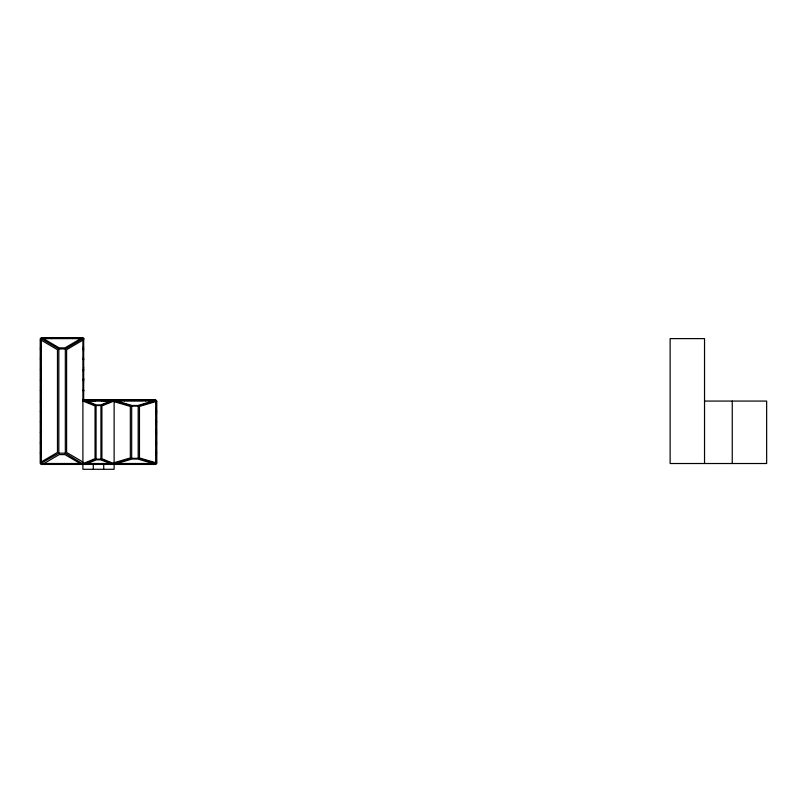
<?xml version="1.0" encoding="UTF-8"?>
<svg xmlns="http://www.w3.org/2000/svg" width="807" height="807" viewBox="0 0 807 807"><rect width="100%" height="100%" fill="white"/><g stroke="black" fill="none" stroke-linecap="round" stroke-linejoin="round"><path stroke-width="1.21" d="M41.349 338.254L41.561 338.799M41.53 463.49L41.339 464.075M42.549 463.531L42.832 464.328L42.731 463.712M49.237 463.531L49.298 464.075L49.308 463.551M50.205 463.712L49.963 464.408L49.409 463.995M50.508 463.531L50.569 464.075M51.083 464.277L51.688 463.531L51.749 464.075M52.959 463.531L52.778 464.075M53.948 464.217L54.099 463.531M59.647 463.531L59.708 464.075M59.768 463.571L60.061 464.408L60.545 464.106M60.727 464.075C61.241 463.833 62.28 464.731 63.117 463.864M61.13 463.601L61.261 463.985M63.37 463.531L63.783 464.408L64.328 463.843M82.768 339.364L82.718 337.921M71.006 463.843L70.502 464.257M71.329 463.531L71.742 464.408L72.216 463.944M73.387 463.712C73.427 465.609 72.045 462.774 72.317 464.217M72.771 463.622L72.822 464.257M73.78 463.531L73.498 464.217M74.648 463.813L74.194 464.408L73.851 463.551M74.859 464.075L74.92 463.531M83.484 401.563L82.97 400.494M84.533 399.909L84.16 400.645L84.342 400.141M84.251 400.484L84.755 399.939L85.35 400.645M80.458 463.531L80.74 464.328L81.356 464.106M80.73 463.622L81.033 464.277M81.446 464.217L81.8 463.551M82.818 464.075L82.97 463.157M91.04 400.645L91.302 400.04L91.231 400.847M93.39 400.484L93.773 400.111M91.332 463.702L91.827 463.591M92.139 463.531L92.714 464.428L93.209 463.551M93.017 463.813L92.381 463.904L92.987 463.702M93.279 463.904L94.046 464.408M93.743 464.408L93.451 463.571M101.258 400.645L101.843 399.939L102.368 400.645M94.863 463.622L95.448 463.823M95.549 463.843L95.529 464.156M102.529 400.645C101.995 399.283 102.378 401.341 102.862 400.111M102.731 400.524L103.225 400.383M103.911 400.524L104.577 400.665M105.001 400.464L105.727 399.959L105.969 400.645M105.969 400.373L105.192 400.585L105.757 400.262M101.279 463.531L101.44 463.702M103.508 463.843L103.114 464.277M102.862 464.257L103.73 463.531L103.71 469.291M111.669 400.645L113.525 399.939L114.1 400.665M105.878 463.813L105.414 463.894M113.162 400.534L113.394 400.04M113.817 401.462L114.846 400.04M114.191 400.645L114.453 400.111M115.391 400.645L115.683 400.03M111.739 464.075L111.689 463.531M113.858 463.904L113.373 464.207L113.837 463.511M114.412 464.328L114.12 463.511L131.682 458.336L138.189 458.336L156.306 463.44M115.129 464.217L115.209 463.551L115.683 464.328M122.291 400.645L122.664 399.939L123.037 400.645M116.49 464.075L116.551 463.531M123.34 400.645L123.935 399.939L124.399 400.645M126.013 400.645L126.205 400.262M122.089 463.531L122.371 464.328M122.361 463.622L122.513 464.408L122.987 464.106M123.078 464.217C122.926 463.894 125.156 464.156 124.53 464.428M125.811 463.531L125.539 464.217M132.61 400.645L132.923 399.959L133.397 400.423M133.972 400.645C133.811 398.971 135.637 401.23 134.598 400.111M136.333 400.645L137.119 400.252M133.458 463.591L133.074 464.428L132.499 463.531M135.233 464.328L134.91 463.531L134.638 464.328M142.889 400.645L143.202 400.464M136.413 463.591L136.797 464.428L137.18 463.591M146.38 400.504L144.746 399.939L144.362 400.524M145.472 400.645L145.674 400.111M142.91 463.531L143.323 464.408L143.838 463.833M143.989 464.075L144.05 463.531M144.181 463.531L144.594 464.408L145.149 463.995M144.362 463.591L144.493 464.257M146.45 463.712L147.207 464.428L147.51 463.622M153.3 400.645L154.006 400.111M153.572 400.645L153.623 400.111M146.894 463.622L146.834 464.156M154.833 400.252L154.641 400.292M155.559 400.645L155.761 401.17M155.67 401.008L155.67 400.292M153.32 463.531L153.37 464.075M153.501 463.591L153.734 464.408L154.157 463.904M154.591 463.531L154.177 464.328M154.853 463.622L155.307 464.408L154.833 463.944M41.389 339.374L40.703 338.698L40.703 339.727M40.784 347.565L40.441 346.869L40.733 347.323M40.673 359.7L40.733 360.184M40.582 361.294L40.521 361.556M40.582 440.834L40.743 441.106M83.454 339.717L83.716 338.92L82.748 338.567M83.454 351.358L83.535 350.48M83.454 358.015L83.484 357.188M83.787 368.032L83.535 367.518M83.484 370.645L83.635 370.07M83.787 379.673L83.454 379.008M83.484 382.286L83.635 381.701M83.04 400.998L83.484 399.939L83.867 400.726M156.387 401.543L156.346 401.775M156.397 403.086L156.134 402.441M156.134 411.61L156.427 411.883M156.346 413.487L156.134 412.589M156.639 413.315L156.134 412.891M156.134 422.606L156.134 422.061M156.417 422.434L156.094 422.777M156.487 431.331L156.134 431.866M156.134 441.036L156.457 440.34M156.265 444.758L156.346 444.163M156.639 444.647L156.134 444.223M155.418 462.804L155.438 464.055M156.134 462.653L156.659 462.925L156.134 463.198M42.367 464.075L42.428 463.531M50.115 463.813L49.812 464.338M50.316 464.075L50.377 463.531M61.857 464.156L61.937 463.571M84.392 400.534C84.785 400.615 85.038 399.879 84.967 400.847M91.171 400.464L91.443 399.939L92.008 400.464M91.695 400.111C92.159 400.05 93.309 400.544 93.602 399.909M92.21 400.686L92.452 400.111M92.321 400.726L92.714 400.09L93.098 400.726M71.066 463.864L70.723 464.146M93.451 400.706L93.743 399.959L94.459 400.665L95.024 400.04M94.429 400.665L94.308 400.141M73.528 464.025L73.841 464.075M101.44 400.665L101.591 400.111L101.642 400.847M101.621 400.726L102.237 400.373M103.73 400.665L104.012 399.909M82.203 464.176L82.687 463.591M84.866 463.702L84.604 464.408L85.159 463.995M85.27 464.075L85.33 463.531M112.395 400.04L113.01 400.292M113.02 400.686L113.262 400.111M113.141 400.726L113.525 400.02L113.898 401.291M91.373 463.995L91.877 463.702M91.948 464.075L91.332 464.176M92.109 463.874L92.452 464.257M115.673 400.554L115.976 399.939L116.571 400.645M124.611 400.484L125.115 399.939L125.388 400.464M103.689 463.702L103.407 464.459M125.932 400.333L126.094 400.03M105.979 463.702L105.273 464.328M105.989 464.217L106.07 463.551M106.08 464.075L106.141 463.531M132.772 400.554L133.074 400.02L133.377 400.554M133.891 400.333L134.043 400.03M112.395 464.318L112.556 463.622M114.029 463.672L113.787 464.257M126.679 464.328L126.83 463.571M126.901 464.075L126.961 463.531M133.579 464.075L133.77 463.531L133.831 464.075M135.647 464.257L135.828 463.622M145.058 463.813L144.473 463.904M147.499 464.328L147.651 463.571M147.711 464.075L147.772 463.531M156.134 430.585L156.134 430.04M156.427 430.545L156.175 429.99M156.366 443.416L156.134 442.942M156.336 452.666L156.397 452.112L156.568 452.777M156.366 455.138L156.134 454.664M40.733 349.774L40.441 349.32M40.582 359.801L40.754 360.477M40.733 369.102L40.784 368.849M40.733 370.282L40.703 369.929M40.643 380.642L40.622 381.207M40.733 381.953L40.622 382.478M40.703 390.739L40.703 391.758M40.521 401.402L40.582 401.886M40.784 411.671L40.743 412.327M40.703 421.96L40.703 422.989M40.521 431.442L40.784 432.098M40.521 444.304L40.582 444.788M40.521 450.982L40.784 451.648M40.733 461.493L40.622 462.018M40.693 462.845L41.288 463.248M82.728 339.132L83.575 338.98M83.514 347.333L83.454 346.627M83.514 349.784L83.484 349.26M83.575 378.483L83.484 377.928M83.514 391.264L83.454 390.558M42.277 464.217L42.297 463.571M43.538 464.217L43.699 463.531M52.677 464.217L52.768 463.551M53.877 463.954L53.383 464.408L52.828 463.531M94.732 400.665L94.933 399.909L95.751 400.645M102.61 400.494L103.276 399.959L103.689 400.665M102.852 400.534L103.114 400.02M63.087 464.217L63.239 463.531M64.358 464.217L64.51 463.531M105.142 400.665L105.576 400.09M71.046 464.217L71.198 463.531M113.666 401.452L113.797 401.039M84.927 463.904L84.755 464.338M135.253 400.464L135.677 399.959L134.93 400.645M95.579 464.217L95.73 463.531M103.437 463.743L103.235 464.257M146.753 400.333L147.701 400.484M156.659 401.442L155.59 400.928L156.487 401.18M116.4 464.217L116.369 463.591M122.936 463.904L122.392 463.904M125.388 463.904L124.964 464.408L124.51 463.531M126.659 463.904L126.235 464.408L125.791 463.712M134.345 464.196L134.729 463.843L134.012 464.106M135.848 463.944L135.526 464.428L135.253 463.904M135.939 464.217L135.969 463.571M155.559 463.995L155.953 463.44M156.346 409.754L156.134 408.856M156.286 410.985L156.134 410.43M156.286 420.154L156.346 419.539M156.265 421.405L156.175 420.82M156.134 433.046L156.134 432.502M156.286 433.056L156.134 432.199M156.134 442.307L156.397 442.034M156.265 461.907L156.134 461.372M40.562 340.07L40.521 340.746M40.562 348.019L40.521 348.695M40.784 350.49L40.784 351.287M40.743 350.631L40.743 351.156M40.743 358.58L40.743 359.105M40.562 367.568L40.521 368.244M40.743 371.442L40.784 372.108M40.784 377.989L40.784 378.786M40.743 378.13L40.743 378.654M40.784 379.26L40.784 380.057M40.643 388.601L40.521 389.055M40.622 389.7L40.622 390.437M40.743 389.801L40.562 390.487M40.784 392.121L40.754 392.969M40.743 398.94L40.784 399.606M40.784 419.62L40.754 420.467M40.784 420.891L40.784 421.688M40.743 421.032L40.743 421.557M40.643 423.544L40.784 424.149M40.562 430.01L40.622 430.797M40.743 430.161L40.743 430.696M40.673 433.823L40.754 434.6M40.441 442.993L40.784 443.689M40.622 452.152L40.441 452.808M40.673 453.373L40.754 454.149M40.743 454.704L40.784 455.37M40.582 462.693L40.521 463.188M83.484 340.806L83.454 339.969M83.484 371.916L83.454 371.079M83.484 378.574L83.514 378.049M83.484 390.215L83.454 389.377M83.535 391.435L83.514 390.87M83.484 399.324L83.484 398.668M41.591 337.881L41.561 339.041M83.222 400.534L83.807 400.454M84.463 400.03L84.029 400.665L83.635 400M112.123 400.232L112.738 400.625L112.264 400.161M113.303 400.585L113.908 400.726M51.335 464.257L51.577 463.551M52.626 464.156L51.981 464.055M122.442 400.383L122.825 400.322M136.575 400.383L137.099 400.554M143.253 400.383L143.636 399.959L143.848 400.645M144.453 400.03L143.989 400.292M91.635 464.136L91.282 464.045M92.966 464.257L93.441 464.025M95.488 464.106L95.165 464.277M101.621 464.196L101.732 463.702M104.184 464.257L103.911 463.591L104.305 464.227M113.373 464.408L114.1 463.702L101.904 458.739L101.904 405.901L114.12 400.978M115.038 464.106L114.433 463.904M146.259 464.106C145.189 464.882 145.129 462.582 145.341 464.428M156.225 424.008L156.094 423.161M156.134 451.476L156.487 450.942M156.134 452.747L156.134 452.202M156.346 453.988L156.094 453.211M156.457 463.339L155.822 463.309M40.562 357.158L40.441 357.874M40.754 358.399L40.784 359.246M40.754 400.03L40.754 400.928M40.562 410.47L40.622 411.247M40.703 412.821L40.743 413.598M40.703 432.37L40.784 433.278M40.784 441.711L40.622 442.478M83.454 347.646L83.484 346.808M83.454 359.286L83.454 358.268M83.454 390.396L83.514 389.69M80.75 338.617L65.024 347.857L59.133 347.857L43.407 338.617M41.268 338.617L58.83 348.947L65.327 348.947L82.899 338.617M82.899 340.11L66.608 349.683L66.608 452.455L82.899 462.018M41.268 461.947L57.479 452.414L57.479 349.724L41.268 340.191M40.703 463.44L58.83 453.191L65.327 453.191L83.121 464.156M44.032 463.511L59.214 454.593L64.943 454.593L80.125 463.511M91.887 400.504L91.302 400.232L91.988 400.726M101.652 400.232L101.692 400.322M104.073 400.171L104.87 400.665L105.687 400.111M115.825 400.322L116.44 400.645M147.066 400.04L147.58 400.645M52.384 464.257L52.626 463.601M84.987 464.196L84.372 463.591L84.836 464.086M91.897 464.126L91.11 464.106M93.007 464.126L92.311 463.793M112.546 464.328L100.653 459.839L96.356 459.839L84.977 464.428M113.666 464.318L113.969 463.369M116.208 464.196L115.583 463.995M112.506 400.211L100.714 404.963L96.295 404.963L84.755 400.02M100.946 405.528L114.12 400.211L82.899 400.211L96.063 405.528L100.946 405.528L100.946 459.122L114.12 464.428M82.899 463.622L95.055 458.719L95.055 405.921L82.899 401.018M82.899 464.428L96.063 459.122L100.946 459.122M156.134 412.458L156.558 411.752M156.094 430.767L156.558 430.181M156.134 434.62L156.659 434.055L156.134 433.773M156.134 443.789L156.558 443.083M156.094 462.098L156.558 461.513M153.602 400.847L137.886 405.487L131.985 405.487L116.269 400.847M114.12 400.847L131.682 406.032L138.189 406.032L155.751 400.847M155.751 401.604L139.47 406.405L139.47 457.962L155.751 462.764M114.12 462.734L130.341 457.942L130.341 406.415L114.12 401.634M116.894 463.511L132.076 459.032L137.795 459.032L152.977 463.511M112.718 400.645L112.133 400.111L112.042 400.847M155.68 400.645L155.005 399.959L155.469 400.645M41.45 463.995L42.146 464.328L42.156 463.622M42.821 463.813L43.275 464.408L43.628 463.551M51.083 464.338L51.436 463.601M71.894 464.277L72.257 463.601M93.894 464.338L93.673 463.783L93.894 464.277M103.79 464.075L104.456 464.408M125.115 464.428L125.499 463.591M40.875 338.637L41.419 338.698M82.909 338.637L83.595 338.799M41.268 337.84L82.899 337.84M83.807 338.617L40.35 338.617L40.35 463.511L156.659 463.511L156.659 400.847L82.899 400.847M40.35 349.028L41.268 349.028M82.899 348.997L83.807 348.997M40.35 359.438L41.268 359.438M82.899 359.367L83.807 359.367M82.899 369.737L83.807 369.737M40.35 369.848L41.268 369.848M82.899 380.107L83.807 380.107M40.35 380.248L41.268 380.248M82.899 390.477L83.807 390.477M40.35 390.659L41.268 390.659M82.899 399.939L155.751 399.939L155.751 464.428L41.268 464.428L41.268 337.709L82.899 337.709L82.899 469.291L114.12 469.291L114.12 399.939M82.899 400.07L155.751 400.07M85.623 400.635L90.566 400.635M96.033 400.635L100.976 400.635M106.443 400.635L111.386 400.635M116.854 400.635L121.796 400.635M127.254 400.635L132.197 400.635M137.664 400.635L142.607 400.635M148.074 400.635L153.017 400.635M40.35 401.069L41.268 401.069M704.531 401.069L766.65 401.069L766.65 463.511L670.133 463.511L670.133 338.617L704.531 338.617L704.531 463.511M155.751 411.298L156.659 411.298M40.35 411.479L41.268 411.479M40.35 421.879L41.268 421.879M155.751 421.738L156.659 421.738M40.35 432.29L41.268 432.29M155.751 432.179L156.659 432.179M40.35 442.7L41.268 442.7M155.751 442.629L156.659 442.629M40.35 453.11L41.268 453.11M155.751 453.07L156.659 453.07M43.992 463.732L48.934 463.732M54.402 463.732L59.345 463.732M64.812 463.732L69.755 463.732M75.222 463.732L80.165 463.732M85.32 463.672L90.878 463.672M95.73 463.672L101.289 463.672M106.131 463.672L111.689 463.672M116.854 463.732L121.796 463.732M127.254 463.732L132.197 463.732M137.664 463.732L142.607 463.732M148.074 463.732L153.017 463.732M41.268 464.297L155.751 464.297M95.569 400.665L94.853 400.161L95.478 400.645M93.894 400.474L94.016 400.111M145.936 464.338L145.623 463.813M102.005 464.136L101.511 463.672L102.075 464.459M91.443 464.338L91.231 463.511M83.363 464.257L83.161 463.743L83.484 464.136M83.484 464.428L82.98 463.672L83.262 464.459M156.306 411.378L156.558 410.571M156.094 421.879L156.639 422.182M113.646 400.111L113.605 400.484M84.957 400.232L83.999 400.292M154.177 400.03L154.48 400.645M146.228 400.03L146.521 400.645M145.008 400.111L145.149 400.645M137.089 400.03L137.382 400.645M135.818 400.03L136.04 400.292M133.367 400.03L133.528 400.645M126.679 400.03L126.981 400.645M126.649 400.111L126.76 400.645M125.408 400.03L125.71 400.645M113.817 400.03L114.049 400.847M105.868 400.03L106.161 400.645M104.597 400.03L104.799 400.686L105.344 399.909M93.007 400.03L93.209 400.686M154.863 464.328L154.692 463.712M136.504 464.328L136.09 463.531M134.043 464.328L133.881 463.712M111.991 464.257L111.911 463.954M101.521 464.106L101.642 463.511M91.141 464.328L90.939 463.874M63.682 464.257L63.541 463.712M40.743 403.197L40.441 402.632L40.622 403.298M40.622 409.986L40.521 409.734M113.948 463.016L114.14 463.904M113.858 463.117L113.837 463.712M154.641 464.075L154.46 463.531M103.568 400.706L103.336 399.909M70.118 463.874L70.108 464.075M732.252 401.069L732.252 463.511M156.528 400.847L156.528 463.511M145.341 399.939L145.341 400.847M138.189 406.032L138.189 458.336M134.93 399.939L134.93 400.847M134.93 463.511L134.93 464.428M131.682 406.032L131.682 458.336M124.53 399.939L124.53 400.847M112.042 463.511L112.042 464.297M105.788 400.07L105.788 400.847M105.788 463.511L105.788 464.297M103.71 399.939L103.71 400.847M96.063 405.528L96.063 459.122M95.377 400.07L95.377 400.847M95.377 463.511L95.004 464.459M93.299 399.939L93.299 400.847M93.299 463.511L93.299 469.291M84.967 463.511L84.967 464.297M83.676 338.617L83.676 400.847M72.489 337.709L72.489 338.617M72.489 463.511L72.489 464.428M65.327 348.947L65.327 453.191M62.078 337.709L62.078 338.617M62.078 463.511L62.078 464.428M58.83 348.947L58.83 453.191M51.668 337.709L51.668 338.617M51.668 463.511L51.668 464.428M40.481 338.617L40.481 463.511"/></g></svg>
